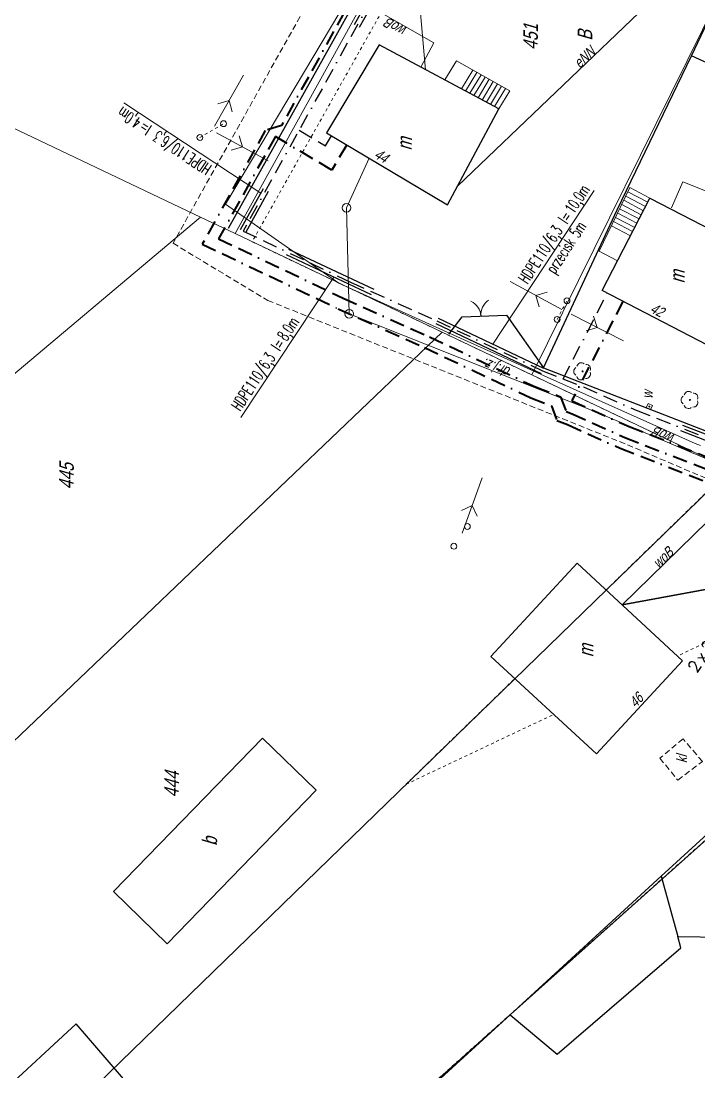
# Model space of a CAD drawing. Header units: millimetres. Extents: x 4848043 to 9699780, y 5827542 to 11659147.
# Drawn here: x 4849429.9 to 4849545.3, y 5830540 to 5830718.8 of the extents above; entities that cross this region are included whole.
import ezdxf
from ezdxf.enums import TextEntityAlignment as Align

# ---------------------------------------------------------------- set-up
doc = ezdxf.new("R2010")
doc.units = ezdxf.units.MM
doc.header["$MEASUREMENT"] = 0
for name, pattern in [('0', [0]), ('BORDER', [1.75, 0.5, -0.25, 0.5, -0.25, 0, -0.25]), ('GUZ', [1, 0.5, -0.5]), ('KOU', [1.5, 1, -0.5]), ('MSZ', [1, 0.5, -0.5]), ('SCH', [0]), ('UOK', [1.5, 1, -0.5]), ('UPE', [0]), ('UPW', [0])]:
    doc.linetypes.add(name, pattern=pattern)
doc.layers.get('0').update_dxf_attribs({"lineweight": 18})
for name, color, linetype, lineweight in [('EADTD_T_0', 7, '0', 18), ('EBTPO_L_6', 9, '0', 18), ('EBUOA_T_1', 251, '0', 25), ('EBUPP_L_3', 6, '0', 25), ('EDZPD_L_0', 251, '0', 18), ('EDZTD_T_0', 7, '0', 25), ('EUZOU_T_0', 251, '0', 18), ('EUZPU_L_4', 251, 'GUZ', 18), ('SDROK_T_0', 250, '0', 18), ('SDRPK_L_1', 7, 'KOU', 18), ('SZOPO_T_0', 251, '0', 18), ('SZZPZ_T_0', 251, '0', 15), ('TEL kable doziemne proj.', 32, 'BORDER', 30), ('TEL rury', 6, 'Continuous', 30), ('TEL rury opis', 6, 'Continuous', 20), ('TES kable doziemne proj.', 4, 'BORDER', 40), ('TES kable napow. proj.', 241, 'LIN_NAPOW_PROJ', 35), ('UEEOO_T_0', 251, '0', 18), ('UEEPA_L_2', 251, 'MSZ', 18), ('UEEPA_T_2', 251, '0', 18), ('UEEPON_L_0', 14, 'UPE', 18), ('UKKOA_T_3', 251, '0', 18), ('UKKPA_L_6', 251, 'UOK', 9), ('UKKPA_T_4', 251, '0', 18), ('UKKPOR_L_0', 36, '0', 18), ('UWWOA_T_0', 251, '0', 18), ('UWWOO_T_0', 251, '0', 18), ('UWWPA_T_0', 251, '0', 18), ('UWWPO_L_0', 162, 'UPW', 18)]:
    doc.layers.add(name, color=color, linetype=linetype, lineweight=lineweight)
doc.layers.add('SZOPO_L_0', color=251, linetype='BGS')
doc.layers.add('TES opisy kabli abon.', color=30, linetype='Continuous')
doc.styles.add('ROMANS', font='simplex.shx')
doc.styles.add('SIMPLEX', font='simplex.shx', dxfattribs={"width": 0.8, "height": 1.5})
doc.styles.get("Standard").update_dxf_attribs({"font": 'txt', "width": 0.8, "oblique": 15})
doc.linetypes.add('BGS', pattern='A,2.5,[133,ltypeshp.shx,S=0.2,R=0,X=0,Y=0],2.5', length=5)
doc.linetypes.add('LIN_NAPOW_PROJ', pattern='A,0.0001,-0.4,[136,l_napow.shx,S=0.1,R=0,X=-0.4,Y=0],-0.2,[137,l_napow.shx,S=0.1,R=0,X=-0.2,Y=0],-0.2', length=0.8001)

# ---------------------------------------------------------------- blocks, each defined once
blk = doc.blocks.new('BGB')
at = {"color": 0}
for centre, start, end in [((-1.5, 0.021), 0, 60.404), ((1.5, 0.021), 120, 180.404)]:
    blk.add_arc(centre, 1.5, start, end, dxfattribs=at)
blk = doc.blocks.new('DLI')
at = {"color": 0}
blk.add_circle((0, 0), 0.045, dxfattribs=at)
for centre, start, end in [((-0.357, 0.116), 102.488, 221.918), ((0, 0.375), 30.487, 149.918), ((0.357, 0.116), -41.514, 77.916), ((-0.22, -0.303), 174.489, 293.916), ((0.22, -0.303), -113.512, 5.915)]:
    blk.add_arc(centre, 0.375, start, end, dxfattribs=at)
blk = doc.blocks.new('SLS')
at = {"color": 0}
blk.add_circle((0, 0), 0.25, dxfattribs=at)
blk.add_circle((0, 0), 0.25, dxfattribs=at)
blk = doc.blocks.new('PNN')
at = {"color": 0}
for p, q in [((0.4395, 0.01539), (5.4395, 0.01539)), ((2.9395, 0.01539), (2.2324, 0.72249)), ((2.9395, 0.01539), (2.2324, -0.69171))]:
    blk.add_line(p, q, dxfattribs=at)
blk = doc.blocks.new('UKK')
at = {"color": 0}
blk.add_circle((0, 0), 0.375, dxfattribs=at)
blk = doc.blocks.new('ZAS')
at = {"color": 0}
for p, q in [((0.2, 0.2), (-0.2, 0.2)), ((-0.2, 0.2), (-0.2, -0.2)), ((0.2, -0.2), (0.2, 0.2)), ((-0.2, -0.2), (0.2, -0.2))]:
    blk.add_line(p, q, dxfattribs=at)
blk.add_circle((0, 0), 0.045, dxfattribs=at)
blk = doc.blocks.new('OB')
at = {"style": 'ROMANS', "width": 0.6}
blk.add_text('l=', height=2, dxfattribs=at).set_placement((9.86, 0.18))
for tag, p in [('OB_TYP', (8.68, 0.18)), ('OB_SW', (11.54, -2.76))]:
    blk.add_attdef(tag, text='', height=2, dxfattribs=at).set_placement(p, align=Align.RIGHT)
blk.add_attdef('OB_DL', (11.91, 0.18), '', height=2, dxfattribs=at)
blk = doc.blocks.new('KB-IWP')
at = {"style": 'SIMPLEX'}
for p in [(-1.218, 0.25), (0.637, 0.25)]:
    blk.add_text('x', height=1, dxfattribs=at).set_placement(p, align=Align.RIGHT)
for tag, p in [('POJ-KAB', (-2.134, 0.25)), ('DL-KAB', (-0.618, -1.25))]:
    blk.add_attdef(tag, text='', height=1, dxfattribs=at).set_placement(p, align=Align.RIGHT)
for tag, p in [('KONS-KAB', (-0.519, 0.25)), ('SR-ZYL', (2.116, 0.25)), ('SEP', (-0.022, -1.25))]:
    blk.add_attdef(tag, text='', height=1, dxfattribs=at).set_placement(p, align=Align.CENTER)
at = {"style": 'SIMPLEX', "flags": 1}
blk.add_attdef('TYP-KAB', text='', height=0.5, dxfattribs=at).set_placement((-6.017, 0.25), align=Align.RIGHT)
blk.add_attdef('REJ-SZAF', (6.387, 0.25), '', height=0.5, dxfattribs=at)
at = {"style": 'SIMPLEX'}
blk.add_attdef('DL-MON', (0.697, -1.25), '', height=1, dxfattribs=at)

msp = doc.modelspace()

# ---------------------------------------------------------------- linework, layer by layer
at = {"layer": 'EBTPO_L_6', "linetype": 'SCH'}
for p, q in [((4849504.06, 5830712.03), (4849502.08, 5830708.78)), ((4849513.13, 5830706.95), (4849504.08, 5830712.03)), ((4849506.85, 5830710.46), (4849504.91, 5830707.27)), ((4849507.54, 5830710.07), (4849505.61, 5830706.88)), ((4849511.27, 5830703.86), (4849502.1, 5830708.76)), ((4849508.26, 5830709.67), (4849506.32, 5830706.51)), ((4849508.95, 5830709.28), (4849507.03, 5830706.14)), ((4849509.64, 5830708.89), (4849507.73, 5830705.76)), ((4849510.33, 5830708.5), (4849508.44, 5830705.37)), ((4849511.05, 5830708.1), (4849509.15, 5830705)), ((4849511.74, 5830707.73), (4849509.85, 5830704.63)), ((4849512.43, 5830707.34), (4849510.56, 5830704.25)), ((4849511.27, 5830703.86), (4849513.13, 5830706.95)), ((4849533.58, 5830690.46), (4849528.36, 5830679.63)), ((4849536.97, 5830688.68), (4849533.58, 5830690.46)), ((4849536.97, 5830688.68), (4849531.47, 5830678.03)), ((4849532.87, 5830689.01), (4849536.24, 5830687.25)), ((4849533.22, 5830689.75), (4849536.61, 5830687.96)), ((4849531.83, 5830686.85), (4849535.14, 5830685.13)), ((4849532.19, 5830687.58), (4849535.49, 5830685.84)), ((4849532.54, 5830688.3), (4849535.87, 5830686.54)), ((4849531.15, 5830685.4), (4849534.4, 5830683.7)), ((4849531.5, 5830686.14), (4849534.77, 5830684.42)), ((4849530.46, 5830683.97), (4849533.67, 5830682.28)), ((4849530.79, 5830684.69), (4849534.04, 5830682.99)), ((4849531.47, 5830678.03), (4849528.36, 5830679.63))]:
    msp.add_line(p, q, dxfattribs=at)
at = {"layer": 'EBUPP_L_3', "linetype": '0'}
for p, q in [((4849544.06, 5830712.9), (4849548.44, 5830722.1)), ((4849490.88, 5830714.75), (4849481.95, 5830699.78)), ((4849511.27, 5830703.86), (4849490.88, 5830714.75)), ((4849553.19, 5830708.71), (4849544.06, 5830712.9)), ((4849502.52, 5830687.51), (4849511.27, 5830703.86)), ((4849481.95, 5830699.78), (4849502.52, 5830687.51)), ((4849528.84, 5830672.94), (4849536.97, 5830688.68)), ((4849536.97, 5830688.68), (4849550.32, 5830681.78)), ((4849546.8, 5830663.66), (4849528.84, 5830672.94)), ((4849524.59, 5830626.57), (4849509.93, 5830610.69)), ((4849542.54, 5830609.97), (4849524.59, 5830626.57)), ((4849509.93, 5830610.69), (4849527.88, 5830594.11)), ((4849527.88, 5830594.11), (4849542.54, 5830609.97)), ((4849471.05, 5830596.8), (4849445.68, 5830570.69)), ((4849480.2, 5830587.92), (4849471.05, 5830596.8)), ((4849454.83, 5830561.8), (4849480.2, 5830587.92)), ((4849445.68, 5830570.69), (4849454.83, 5830561.8)), ((4849439.36, 5830548.2), (4849426.45, 5830536.29)), ((4849465.54, 5830517.77), (4849439.36, 5830548.2))]:
    msp.add_line(p, q, dxfattribs=at)
at = {"layer": 'EDZPD_L_0', "linetype": '0'}
for p, q in [((4849586.97, 5830800.48), (4849516.91, 5830658.59)), ((4849515.49, 5830771.19), (4849466.37, 5830682.64)), ((4849419.55, 5830704.91), (4849460.48, 5830685.44)), ((4849339.29, 5830583.52), (4849460.48, 5830685.44)), ((4849460.48, 5830685.44), (4849466.37, 5830682.64)), ((4849466.37, 5830682.64), (4849501.65, 5830665.85)), ((4849314.21, 5830487.02), (4849501.65, 5830665.85)), ((4849501.65, 5830665.85), (4849516.91, 5830658.59)), ((4849516.91, 5830658.59), (4849547.97, 5830643.8)), ((4849359.19, 5830456.61), (4849550.66, 5830642.53)), ((4849593.98, 5830621.89), (4849387.52, 5830437.49))]:
    msp.add_line(p, q, dxfattribs=at)
at = {"layer": 'EUZPU_L_4', "linetype": 'GUZ'}
for p, q in [((4849518.88, 5830769.25), (4849469.28, 5830681.25)), ((4849469.28, 5830681.25), (4849501.65, 5830665.85)), ((4849501.65, 5830665.85), (4849516.91, 5830658.59)), ((4849516.91, 5830658.59), (4849547.97, 5830643.8)), ((4849550.66, 5830642.53), (4849529.53, 5830622)), ((4849579.66, 5830628.71), (4849541.68, 5830610.78)), ((4849593.98, 5830621.89), (4849470.21, 5830511.38)), ((4849495.48, 5830588.94), (4849514, 5830606.92)), ((4849495.48, 5830588.94), (4849520.59, 5830600.82))]:
    msp.add_line(p, q, dxfattribs=at)
at = {"layer": 'SDRPK_L_1', "linetype": 'KOU'}
for p, q in [((4849509.72, 5830777.12), (4849455.82, 5830680.99)), ((4849455.82, 5830680.99), (4849471.96, 5830671.26)), ((4849471.96, 5830671.26), (4849533.18, 5830646.7)), ((4849533.18, 5830646.7), (4849552, 5830638.66))]:
    msp.add_line(p, q, dxfattribs=at)
at = {"layer": 'SZOPO_L_0', "linetype": 'BGS'}
for p, q in [((4849485.99, 5830720.65), (4849465.2, 5830683.5)), ((4849531.43, 5830686.68), (4849544.06, 5830712.9)), ((4849518.87, 5830659.78), (4849531.43, 5830686.68)), ((4849505.02, 5830668.49), (4849512.59, 5830668.75)), ((4849512.59, 5830668.75), (4849518.87, 5830659.78)), ((4849502.75, 5830665.55), (4849505.02, 5830668.49)), ((4849518.87, 5830659.78), (4849552.46, 5830646.72)), ((4849550.44, 5830583.86), (4849538.89, 5830573.29)), ((4849513.18, 5830549.74), (4849538.89, 5830573.29)), ((4849538.89, 5830573.29), (4849541.72, 5830563.05)), ((4849542.25, 5830561.1), (4849541.72, 5830563.05)), ((4849541.72, 5830563.05), (4849562.04, 5830562.79)), ((4849521.2, 5830543.02), (4849542.25, 5830561.1)), ((4849494.74, 5830532.87), (4849513.18, 5830549.74)), ((4849513.18, 5830549.74), (4849521.2, 5830543.02))]:
    msp.add_line(p, q, dxfattribs=at)
at = {"layer": 'TEL kable doziemne proj.', "ltscale": 5}
for points in [[(4849491.59, 5830726.04), (4849467.76, 5830683.08), (4849486.03, 5830674.39), (4849500.74, 5830667.78), (4849518.69, 5830659.31), (4849525.68, 5830656.59), (4849534.63, 5830652.58), (4849552.1, 5830645.78), (4849565.5, 5830645.09), (4849598.26, 5830627.88), (4849594.15, 5830620.06), (4849598.96, 5830617.97), (4849615.21, 5830610.79), (4849627.49, 5830603.81), (4849627.05, 5830599.46)], [(4849477.28, 5830700.24), (4849481.79, 5830697.55), (4849482.81, 5830699.27)], [(4849522.22, 5830657.94), (4849529.73, 5830672.48)]]:
    msp.add_lwpolyline(points, dxfattribs=at)
at = {"layer": 'TEL rury'}
for p, q in [((4849490.53, 5830725.17), (4849486.65, 5830718.18)), ((4849491.41, 5830724.69), (4849487.53, 5830717.69)), ((4849467.32, 5830683.33), (4849471.2, 5830690.32)), ((4849468.19, 5830682.84), (4849472.08, 5830689.84)), ((4849490.04, 5830673.13), (4849475.56, 5830679.93)), ((4849489.62, 5830672.23), (4849475.14, 5830679.02)), ((4849500.53, 5830667.33), (4849518.47, 5830658.86)), ((4849500.95, 5830668.24), (4849518.9, 5830659.76)), ((4849551.78, 5830645.37), (4849542.25, 5830649.08)), ((4849552.14, 5830646.3), (4849542.61, 5830650.01))]:
    msp.add_line(p, q, dxfattribs=at)
at = {"layer": 'TEL rury opis'}
for p, q in [((4849470.75, 5830689.5), (4849447.45, 5830704.91)), ((4849510.24, 5830663.85), (4849527.51, 5830689.98)), ((4849467.37, 5830651.33), (4849483.18, 5830675.25))]:
    msp.add_line(p, q, dxfattribs=at)
at = {"layer": 'TES kable doziemne proj.', "ltscale": 5}
for points in [[(4849489.26, 5830728.02), (4849474.3, 5830701.06), (4849471.53, 5830700.18), (4849460.8, 5830680.86), (4849483.93, 5830669.85), (4849498.65, 5830663.24), (4849516.71, 5830654.71), (4849520.23, 5830653.35), (4849521.17, 5830650.83), (4849522.98, 5830650.13), (4849531.92, 5830646.12), (4849550.61, 5830638.85), (4849563.61, 5830638.18), (4849587.04, 5830625.87), (4849581.67, 5830615.66), (4849595.35, 5830609.73), (4849611.15, 5830602.74), (4849617.94, 5830598.88), (4849617.65, 5830595.99)], [(4849485.39, 5830697.73), (4849482.83, 5830693.44), (4849473.24, 5830699.16), (4849463.58, 5830681.75), (4849484.77, 5830671.66), (4849499.49, 5830665.06), (4849517.5, 5830656.55), (4849521.79, 5830654.88), (4849522.73, 5830652.37), (4849523.75, 5830651.98), (4849532.7, 5830647.96), (4849551.03, 5830640.83), (4849564.15, 5830640.15), (4849584.78, 5830629.31)], [(4849532.4, 5830671.11), (4849523.67, 5830654.2), (4849533.47, 5830649.81), (4849551.46, 5830642.81), (4849564.69, 5830642.13), (4849586.24, 5830630.8)]]:
    msp.add_lwpolyline(points, dxfattribs=at)
at = {"layer": 'TES kable napow. proj.', "ltscale": 5}
msp.add_line((4849580.46, 5830628.45), (4849532.29, 5830619.45), dxfattribs=at)
at = {"layer": 'UEEPA_L_2', "linetype": 'MSZ'}
for p, q in [((4849460.4, 5830698.99), (4849464.42, 5830701.34)), ((4849521.21, 5830668.04), (4849522.87, 5830671.21))]:
    msp.add_line(p, q, dxfattribs=at)
at = {"layer": 'UEEPON_L_0', "linetype": 'UPE'}
msp.add_line((4849541.15, 5830726.03), (4849504.24, 5830690.72), dxfattribs=at)
at = {"layer": 'UKKPA_L_6', "linetype": 'UOK'}
for p, q in [((4849542.62, 5830596.7), (4849538.7, 5830593.39)), ((4849545.92, 5830592.82), (4849542.62, 5830596.7)), ((4849538.7, 5830593.39), (4849541.72, 5830589.64)), ((4849541.72, 5830589.64), (4849545.92, 5830592.82))]:
    msp.add_line(p, q, dxfattribs=at)
at = {"layer": 'UKKPOR_L_0', "linetype": '0'}
for p, q in [((4849485.35, 5830687.02), (4849489.2, 5830695.45)), ((4849485.81, 5830668.99), (4849485.35, 5830687.02)), ((4849527.91, 5830652.27), (4849485.81, 5830668.99)), ((4849567.12, 5830635.55), (4849527.91, 5830652.27))]:
    msp.add_line(p, q, dxfattribs=at)
at = {"layer": 'UWWPO_L_0', "linetype": 'UPW'}
for p, q in [((4849498.81, 5830710.52), (4849497.19, 5830728.57)), ((4849485.95, 5830723.27), (4849464.78, 5830687.63)), ((4849500.23, 5830715.12), (4849485.95, 5830723.27)), ((4849498, 5830710.96), (4849500.23, 5830715.12)), ((4849540.66, 5830687.03), (4849542.58, 5830691.46)), ((4849562.93, 5830683.27), (4849542.58, 5830691.46)), ((4849464.78, 5830687.63), (4849473.8, 5830681.34)), ((4849473.8, 5830681.34), (4849484.06, 5830674.2)), ((4849484.06, 5830674.2), (4849505.39, 5830664.54)), ((4849517.87, 5830658.95), (4849505.39, 5830664.54)), ((4849544.7, 5830646.93), (4849517.87, 5830658.95)), ((4849544.7, 5830646.93), (4849545.59, 5830646.56)), ((4849555.76, 5830642.44), (4849532.29, 5830619.45))]:
    msp.add_line(p, q, dxfattribs=at)

# ---------------------------------------------------------------- block references
at = {"layer": 'SZOPO_T_0', "xscale": 1.999999999539947, "yscale": 1.999999999539947, "zscale": 1.999999999539947, "rotation": 4.247237193318823}
msp.add_blockref('BGB', (4849508.24, 5830668.59), dxfattribs=at)
at = {"layer": 'SZZPZ_T_0', "xscale": 2, "yscale": 2, "zscale": 2, "rotation": 88.97723720235952}
for p in [(4849525.52, 5830659.2), (4849543.79, 5830654.33)]:
    msp.add_blockref('DLI', p, dxfattribs=at)
at = {"layer": 'TEL rury opis'}
for p, rotation, values in [((4849460.67, 5830695.63), 146.529158162548, {'OB_TYP': 'HDPE110/6,3', 'OB_DL': '4,0m'}), ((4849517.6, 5830675.81), 56.52915817698229, {'OB_TYP': 'HDPE110/6,3', 'OB_DL': '10,0m', 'OB_SW': 'przecisk 5m'}), ((4849468.71, 5830654.17), 56.52915817698229, {'OB_TYP': 'HDPE110/6,3', 'OB_DL': '8,0m'})]:
    msp.add_blockref('OB', p, dxfattribs=dict(at, rotation=rotation)).add_auto_attribs(values)
at = {"layer": 'TES opisy kabli abon.', "linetype": 'Continuous', "xscale": 1.999999999546577, "yscale": 1.999999999546577, "zscale": 1.999999999546577, "rotation": 56.52915818062414}
msp.add_blockref('KB-IWP', (4849548.68, 5830612.48), dxfattribs=at).add_auto_attribs({'POJ-KAB': '2', 'KONS-KAB': '2', 'DL-KAB': '25', 'DL-MON': '27', 'SR-ZYL': '0,5', 'SEP': '/'})
at = {"layer": 'UEEPA_T_2'}
for name, p, xscale, yscale, zscale, rotation in [('PNN', (4849462.46, 5830700.15), 1.999999999667751, 1.999999999667751, 1.999999999667751, 60.2172372083703), ('PNN', (4849462.46, 5830700.15), 2.000000000136601, 2.000000000136601, 2.000000000136601, 331.5772371934624), ('SLS', (4849464.42, 5830701.34), 2, 2, 2, 88.97723720235952), ('SLS', (4849460.4, 5830698.99), 2, 2, 2, 88.97723720235952), ('PNN', (4849522.76, 5830669.33), 2.000000000120048, 2.000000000120048, 2.000000000120048, 151.5972372132746), ('SLS', (4849522.87, 5830671.21), 2, 2, 2, 88.97723720235952), ('PNN', (4849522.76, 5830669.33), 2.000000000185585, 2.000000000185585, 2.000000000185585, 333.0072371947625), ('SLS', (4849521.21, 5830668.04), 2, 2, 2, 88.97723720235952), ('PNN', (4849504.75, 5830630.84), 2.000000000496706, 2.000000000496706, 2.000000000496706, 69.88723719593439), ('SLS', (4849505.92, 5830632.8), 2, 2, 2, 88.97723720235952), ('SLS', (4849503.62, 5830629.44), 2, 2, 2, 88.97723720235952)]:
    msp.add_blockref(name, p, dxfattribs=dict(at, xscale=xscale, yscale=yscale, zscale=zscale, rotation=rotation))
at = {"layer": 'UKKPA_T_4', "xscale": 2, "yscale": 2, "zscale": 2, "rotation": 88.97723720235952}
for p in [(4849485.35, 5830687.02), (4849485.81, 5830668.99)]:
    msp.add_blockref('UKK', p, dxfattribs=at)
at = {"layer": 'UWWPA_T_0', "xscale": 1.999999999716561, "yscale": 1.999999999716561, "zscale": 1.999999999716561, "rotation": 155.8572372106904}
msp.add_blockref('ZAS', (4849536.89, 5830653.21), dxfattribs=at)

# ---------------------------------------------------------------- texts
at = {"layer": 'EADTD_T_0', "char_height": 1.8, "attachment_point": 8, "line_spacing_factor": 0.82}
for s, insert, rotation in [('44', (4849490.83, 5830695.1), 329.1763), ('42', (4849537.81, 5830668.84), 332.6938), ('46', (4849535.31, 5830602.61), 47.2392)]:
    msp.add_mtext(s, dxfattribs=dict(at, insert=insert, rotation=rotation))
at = {"layer": 'EBUOA_T_1', "char_height": 2.48, "attachment_point": 9, "rotation": 88.9772, "line_spacing_factor": 0.82}
for s, insert in [('m', (4849496.48, 5830698.98)), ('m', (4849542.91, 5830676.37)), ('m', (4849527.37, 5830612.76)), ('b', (4849463.37, 5830579.93))]:
    msp.add_mtext(s, dxfattribs=dict(at, insert=insert))
at = {"layer": 'EDZTD_T_0', "char_height": 2.48, "attachment_point": 5, "rotation": 88.9772, "line_spacing_factor": 0.82}
for s, insert in [('451', (4849516.69, 5830716.12)), ('445', (4849437.69, 5830641.36)), ('444', (4849455.59, 5830588.92))]:
    msp.add_mtext(s, dxfattribs=dict(at, insert=insert))
at = {"layer": 'EUZOU_T_0', "insert": (4849524.66, 5830715.5), "char_height": 2.5, "attachment_point": 1, "rotation": 88.9772, "line_spacing_factor": 0.82}
msp.add_mtext('B', dxfattribs=at)
at = {"layer": 'SDROK_T_0', "insert": (4849511.03, 5830660), "char_height": 1.8, "attachment_point": 5, "rotation": 158.3591, "line_spacing_factor": 0.82}
msp.add_mtext('dr.j.z.', dxfattribs=at)
at = {"layer": 'UEEOO_T_0', "insert": (4849526.46, 5830711.97), "char_height": 1.8, "attachment_point": 8, "rotation": 43.7246, "line_spacing_factor": 0.82}
msp.add_mtext('eNN', dxfattribs=at)
at = {"layer": 'UKKOA_T_3', "insert": (4849541.49, 5830592.56), "char_height": 1.8, "attachment_point": 1, "rotation": 88.9772, "line_spacing_factor": 0.82}
msp.add_mtext('kl', dxfattribs=at)
at = {"layer": 'UWWOA_T_0', "insert": (4849536.54, 5830654.52), "char_height": 1.8, "attachment_point": 4, "rotation": 88.9772, "line_spacing_factor": 0.82}
msp.add_mtext('w', dxfattribs=at)
at = {"layer": 'UWWOO_T_0', "char_height": 1.8, "attachment_point": 8, "line_spacing_factor": 0.82}
for insert, rotation in [((4849494.19, 5830718.53), 150.0015), ((4849539.74, 5830649.14), 155.8573), ((4849539.84, 5830626.84), 44.3983)]:
    msp.add_mtext('woB', dxfattribs=dict(at, insert=insert, rotation=rotation))

doc.saveas('drawing.dxf')
